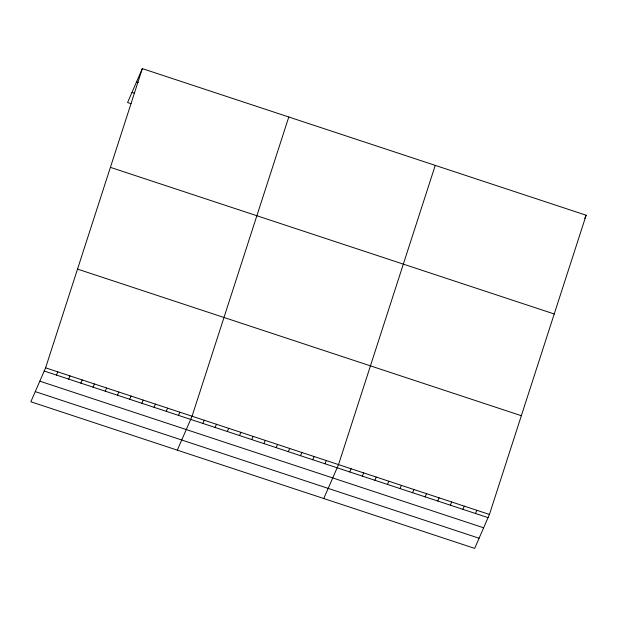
<?xml version="1.0" encoding="UTF-8"?>
<svg xmlns="http://www.w3.org/2000/svg" width="617" height="617" viewBox="0 0 617 617"><rect width="100%" height="100%" fill="white"/><g stroke="black" fill="none" stroke-linecap="round" stroke-linejoin="round"><path stroke-width="0.93" d="M45.604 367.84L142.326 68.618L586.15 215.225L489.428 514.455L474.674 548.382L30.85 401.775L45.604 367.84L489.428 514.455M288.787 116.999L192.064 416.22L177.31 450.155M435.247 165.379L338.525 464.609L323.771 498.536M142.326 68.618L127.572 102.545L131.059 103.695M56.425 375.059L57.805 371.874M68.626 379.093L70.014 375.907M80.835 383.126L82.215 379.941M93.036 387.152L94.424 383.967M105.245 391.186L106.625 388M117.446 395.219L118.834 392.034M129.655 399.253L131.043 396.068M141.856 403.279L143.244 400.094M154.065 407.313L155.453 404.127M166.266 411.346L167.654 408.161M178.475 415.38L179.863 412.195M202.885 423.439L204.273 420.254M215.086 427.473L216.474 424.288M227.295 431.507L228.683 428.321M239.496 435.54L240.885 432.355M251.705 439.566L253.093 436.381M263.914 443.6L265.295 440.415M276.115 447.633L277.503 444.448M288.324 451.667L289.705 448.482M300.525 455.693L301.914 452.508M312.734 459.727L314.115 456.541M324.935 463.76L326.324 460.575M349.716 471.943L351.104 468.758M362.295 476.1L363.675 472.915M374.866 480.257L376.254 477.072M387.437 484.407L388.826 481.221M400.017 488.564L401.405 485.378M412.588 492.713L413.976 489.528M425.167 496.87L426.548 493.685M437.738 501.027L439.127 497.842M450.317 505.176L451.698 501.991M584.762 218.41L586.15 215.225M462.889 509.333L464.277 506.148M475.468 513.483L476.848 510.298M136.534 81.945L138.277 82.524M131.984 92.396L134.599 93.267M110.412 167.361L554.228 313.976M77.526 269.097L521.342 415.711M44.216 371.025L488.039 517.64M39.804 381.175L483.628 527.79M35.262 391.625L479.085 538.24"/></g></svg>
